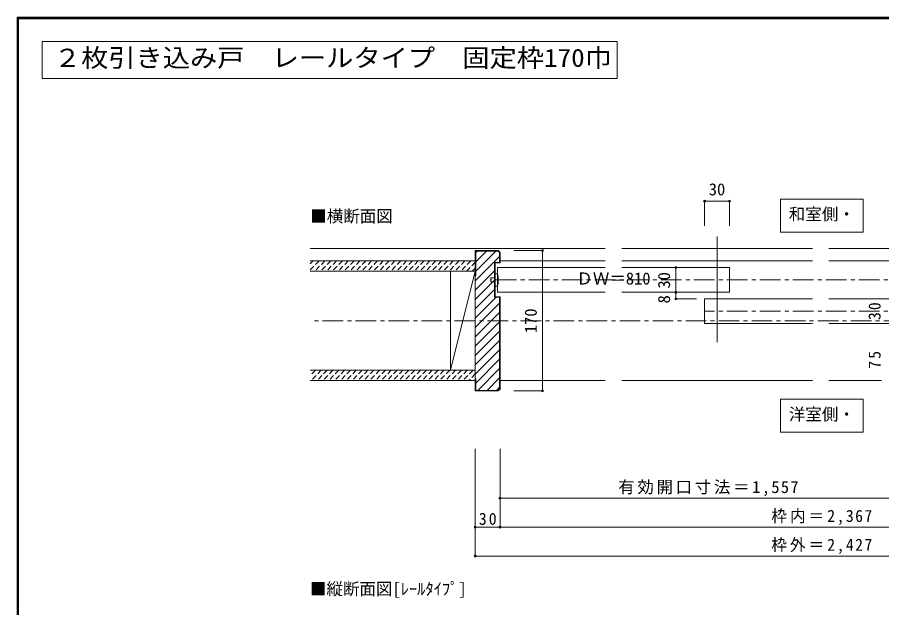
# Model space of a CAD drawing. Units: millimetres at full size, sheet at 1:5. Extents: x -973 to 977, y -701 to 696.
# Drawn here: x -973 to 74, y -19 to 696 of the extents above; entities that cross this region are included whole.
import ezdxf
from ezdxf.enums import TextEntityAlignment as Align

# ---------------------------------------------------------------- set-up
doc = ezdxf.new("R2010")
doc.units = ezdxf.units.MM
doc.header["$LTSCALE"] = 5
doc.header["$PDMODE"] = 32
doc.header["$PDSIZE"] = 2.5
doc.linetypes.add('CHAIN1', pattern=[8, 5, -1, 1, -1])
doc.linetypes.add('DASHED1', pattern=[1.8, 1.2, -0.6])
for name, color, linetype, lineweight in [('0-1_通り芯', 4, 'CHAIN1', 9), ('0-2_柱', 3, 'Continuous', 9), ('0-3_仕上げ', 2, 'Continuous', 9), ('0-4_枠', 3, 'Continuous', 9), ('0-6_扉', 6, 'Continuous', 9), ('0-7_金物', 7, 'Continuous', 9), ('0-A_文字', 7, 'Continuous', 9), ('0-B_寸法', 7, 'Continuous', 9), ('0-C_ハッチ', 4, 'DASHED1', 9), ('F-1_枠', 6, 'Continuous', 9)]:
    doc.layers.add(name, color=color, linetype=linetype, lineweight=lineweight)
doc.styles.add('ＭＳ ゴシック', font='')
doc.styles.get('ＭＳ ゴシック').set_extended_font_data('MS Gothic')

msp = doc.modelspace()

# ---------------------------------------------------------------- linework, layer by layer
at = {"layer": '0-1_通り芯'}
for p, q in [((391.653, 377.703), (-399.347, 377.703)), ((391.653, 339.703), (-140.347, 339.703)), ((621.653, 328.203), (-618.347, 328.203))]:
    msp.add_line(p, q, dxfattribs=at)
at = {"layer": '0-2_柱'}
msp.add_line((-448.226, 268.203), (-448.226, 388.203), dxfattribs=at)
at = {"layer": '0-2_柱', "color": 7}
msp.add_line((-448.226, 268.203), (-418.347, 388.203), dxfattribs=at)
at = {"layer": '0-3_仕上げ'}
for p, q in [((-260.847, 415.703), (-618.347, 415.703)), ((-9.847, 415.703), (-240.847, 415.703)), ((241.153, 415.703), (10.153, 415.703)), ((-618.347, 400.703), (-418.347, 400.703)), ((-618.347, 388.203), (-418.347, 388.203)), ((-618.347, 268.203), (-418.347, 268.203)), ((-618.347, 255.703), (-418.347, 255.703))]:
    msp.add_line(p, q, dxfattribs=at)
at = {"layer": '0-4_枠'}
for p, q in [((-418.347, 243.203), (-418.347, 413.203)), ((-390.468, 413.203), (-418.347, 413.203)), ((-417.847, 383.203), (-417.847, 412.703)), ((-390.675, 412.703), (-417.847, 412.703)), ((-390.675, 412.703), (-388.847, 410.875)), ((-390.468, 413.203), (-388.347, 411.082)), ((-388.847, 410.875), (-388.847, 398.703)), ((-388.347, 411.082), (-388.347, 398.203)), ((-394.847, 398.703), (-394.847, 356.703)), ((-394.847, 398.703), (-388.847, 398.703)), ((-394.347, 398.203), (-388.347, 398.203)), ((-394.347, 398.203), (-394.347, 357.203)), ((-417.847, 383.203), (-418.347, 383.203)), ((-394.847, 356.703), (-388.847, 356.703)), ((-394.347, 357.203), (-388.347, 357.203)), ((-388.847, 245.532), (-388.847, 356.703)), ((-388.347, 245.324), (-388.347, 357.203)), ((-390.468, 243.203), (-418.347, 243.203)), ((-390.675, 243.703), (-417.847, 243.703)), ((-390.675, 243.703), (-388.847, 245.532)), ((-390.468, 243.203), (-388.347, 245.324))]:
    msp.add_line(p, q, dxfattribs=at)
at = {"layer": '0-4_枠', "color": 4}
for p, q in [((-260.847, 400.703), (-388.347, 400.703)), ((-240.847, 400.703), (-9.847, 400.703)), ((10.153, 400.703), (241.153, 400.703)), ((-388.347, 255.703), (-260.847, 255.703)), ((-240.847, 255.703), (-9.847, 255.703)), ((10.153, 255.703), (74.063, 255.703))]:
    msp.add_line(p, q, dxfattribs=at)
at = {"layer": '0-4_枠'}
msp.add_lwpolyline([(-417.847, 243.703), (-417.847, 258.203), (-418.347, 258.203)], dxfattribs=at)
at = {"layer": '0-6_扉', "color": 3}
msp.add_line((-125.347, 430.203), (-125.347, 302.203), dxfattribs=at)
at = {"layer": '0-6_扉'}
for p, q in [((-391.347, 392.703), (-391.347, 362.703)), ((-391.347, 392.703), (-260.847, 392.703)), ((-240.847, 392.703), (-110.347, 392.703)), ((-110.347, 392.703), (-110.347, 362.703)), ((-391.347, 362.703), (-260.847, 362.703)), ((-240.847, 362.703), (-110.347, 362.703)), ((-140.347, 354.703), (-140.347, 324.703)), ((-140.347, 354.703), (-9.847, 354.703)), ((10.153, 354.703), (140.653, 354.703)), ((-140.347, 324.703), (-9.847, 324.703)), ((10.153, 324.703), (140.653, 324.703))]:
    msp.add_line(p, q, dxfattribs=at)
at = {"layer": '0-7_金物'}
for p, q in [((-394.347, 380.203), (-399.347, 380.203)), ((-391.347, 385.203), (-394.347, 385.203))]:
    msp.add_line(p, q, dxfattribs=at)
for points in [[(-394.347, 375.203), (-399.347, 375.203), (-399.347, 380.203)], [(-391.347, 370.203), (-394.347, 370.203), (-394.347, 385.203)]]:
    msp.add_lwpolyline(points, dxfattribs=at)
msp.add_arc((-421.798, 377.703), 31.361, 346.16371, 13.83632, dxfattribs=at)
at = {"layer": '0-A_文字', "color": 3}
for p, q in [((-943.333, 666.667), (-943.333, 621.667)), ((-943.333, 666.667), (-246.429, 666.667)), ((-246.429, 666.667), (-246.429, 621.667)), ((-943.333, 621.667), (-246.429, 621.667))]:
    msp.add_line(p, q, dxfattribs=at)
at = {"layer": '0-A_文字'}
for p, q in [((-48.347, 475.703), (-48.347, 435.703)), ((51.653, 475.703), (-48.347, 475.703)), ((51.653, 233.203), (-48.347, 233.203)), ((-48.347, 233.203), (-48.347, 193.203))]:
    msp.add_line(p, q, dxfattribs=at)
for points in [[(-48.347, 435.703), (51.653, 435.703), (51.653, 475.703)], [(-48.347, 193.203), (51.653, 193.203), (51.653, 233.203)]]:
    msp.add_lwpolyline(points, dxfattribs=at)
at = {"layer": '0-B_寸法', "color": 4}
for p, q in [((-140.347, 473.203), (-110.347, 473.203)), ((-140.347, 443.203), (-140.347, 473.203)), ((-110.347, 443.203), (-110.347, 473.203)), ((-336.925, 413.203), (-371.447, 413.203)), ((-336.925, 243.203), (-336.925, 413.203)), ((-175.393, 392.703), (-175.393, 354.703)), ((-150.347, 392.703), (-175.393, 392.703)), ((-150.347, 362.703), (-175.393, 362.703)), ((-175.393, 354.703), (-150.347, 354.703)), ((-336.925, 243.203), (-371.447, 243.203)), ((-418.347, 43.203), (-418.347, 173.203)), ((-388.347, 78.203), (-388.347, 173.203)), ((-388.347, 113.203), (110.653, 113.203)), ((-388.347, 78.203), (-418.347, 78.203)), ((391.653, 78.203), (-388.347, 78.203)), ((-418.347, 43.203), (421.653, 43.203))]:
    msp.add_line(p, q, dxfattribs=at)
at = {"layer": '0-B_寸法'}
for p in [(-140.347, 473.203), (-110.347, 473.203), (-336.925, 413.203), (-175.393, 392.703), (-175.393, 362.703), (-175.393, 354.703), (-336.925, 243.203), (-388.347, 113.203), (-418.347, 78.203), (-388.347, 78.203), (-418.347, 43.203)]:
    msp.add_point(p, dxfattribs=at)
at = {"layer": '0-C_ハッチ', "linetype": 'Continuous'}
for p, q in [((-417.847, 410.899), (-416.043, 412.703)), ((-417.847, 388.271), (-393.415, 412.703)), ((-417.847, 399.585), (-404.729, 412.703)), ((-418.347, 376.458), (-388.847, 405.958)), ((-418.347, 365.144), (-394.847, 388.644)), ((-418.347, 353.83), (-394.847, 377.33)), ((-418.347, 342.517), (-394.847, 366.017)), ((-418.347, 331.204), (-392.847, 356.703)), ((-418.347, 319.889), (-388.847, 349.389)), ((-418.347, 308.576), (-388.847, 338.076)), ((-418.347, 297.262), (-388.847, 326.762)), ((-418.347, 285.948), (-388.847, 315.448)), ((-418.347, 274.634), (-388.847, 304.134)), ((-418.347, 263.32), (-388.847, 292.821)), ((-417.847, 252.507), (-388.847, 281.507)), ((-415.337, 243.703), (-388.847, 270.193)), ((-404.023, 243.703), (-388.847, 258.88)), ((-392.71, 243.703), (-388.847, 247.566))]:
    msp.add_line(p, q, dxfattribs=at)
at = {"layer": '0-C_ハッチ'}
for p, q in [((-614.698, 400.703), (-618.347, 397.054)), ((-607.626, 400.703), (-618.347, 389.983)), ((-600.555, 400.703), (-613.055, 388.203)), ((-593.484, 400.703), (-605.984, 388.203)), ((-586.413, 400.703), (-598.913, 388.203)), ((-579.342, 400.703), (-591.842, 388.203)), ((-572.271, 400.703), (-584.771, 388.203)), ((-565.2, 400.703), (-577.7, 388.203)), ((-558.129, 400.703), (-570.629, 388.203)), ((-551.058, 400.703), (-563.558, 388.203)), ((-543.987, 400.703), (-556.487, 388.203)), ((-536.916, 400.703), (-549.416, 388.203)), ((-529.845, 400.703), (-542.345, 388.203)), ((-522.774, 400.703), (-535.274, 388.203)), ((-515.703, 400.703), (-528.203, 388.203)), ((-508.631, 400.703), (-521.131, 388.203)), ((-501.56, 400.703), (-514.06, 388.203)), ((-494.489, 400.703), (-506.989, 388.203)), ((-487.418, 400.703), (-499.918, 388.203)), ((-480.347, 400.703), (-492.847, 388.203)), ((-473.276, 400.703), (-485.776, 388.203)), ((-466.205, 400.703), (-478.705, 388.203)), ((-459.134, 400.703), (-471.634, 388.203)), ((-452.063, 400.703), (-464.563, 388.203)), ((-444.992, 400.703), (-457.492, 388.203)), ((-437.921, 400.703), (-450.421, 388.203)), ((-430.85, 400.703), (-443.35, 388.203)), ((-423.779, 400.703), (-436.279, 388.203)), ((-418.347, 399.064), (-429.208, 388.203)), ((-418.347, 391.993), (-422.137, 388.203)), ((-611.989, 268.203), (-618.347, 261.846)), ((-604.918, 268.203), (-617.418, 255.703)), ((-597.847, 268.203), (-610.347, 255.703)), ((-590.776, 268.203), (-603.276, 255.703)), ((-583.705, 268.203), (-596.205, 255.703)), ((-576.634, 268.203), (-589.134, 255.703)), ((-569.563, 268.203), (-582.063, 255.703)), ((-562.492, 268.203), (-574.992, 255.703)), ((-555.421, 268.203), (-567.921, 255.703)), ((-548.35, 268.203), (-560.85, 255.703)), ((-541.279, 268.203), (-553.779, 255.703)), ((-534.208, 268.203), (-546.708, 255.703)), ((-527.137, 268.203), (-539.637, 255.703)), ((-520.065, 268.203), (-532.565, 255.703)), ((-512.994, 268.203), (-525.494, 255.703)), ((-505.923, 268.203), (-518.423, 255.703)), ((-498.852, 268.203), (-511.352, 255.703)), ((-491.781, 268.203), (-504.281, 255.703)), ((-484.71, 268.203), (-497.21, 255.703)), ((-477.639, 268.203), (-490.139, 255.703)), ((-470.568, 268.203), (-483.068, 255.703)), ((-463.497, 268.203), (-475.997, 255.703)), ((-456.426, 268.203), (-468.926, 255.703)), ((-449.355, 268.203), (-461.855, 255.703)), ((-442.284, 268.203), (-454.784, 255.703)), ((-435.213, 268.203), (-447.713, 255.703)), ((-428.142, 268.203), (-440.642, 255.703)), ((-421.071, 268.203), (-433.571, 255.703)), ((-418.347, 263.856), (-426.499, 255.703)), ((-418.347, 256.785), (-419.428, 255.703))]:
    msp.add_line(p, q, dxfattribs=at)
at = {"layer": 'F-1_枠'}
for p, q in [((-973.347, 695.833), (-973.347, -700.833)), ((-973.347, 695.833), (976.653, 695.833)), ((-973.347, 695), (976.653, 695)), ((-973.347, 694.167), (976.653, 694.167)), ((-972.514, 695.833), (-972.514, -700.833)), ((-971.68, 695.833), (-971.68, -700.833))]:
    msp.add_line(p, q, dxfattribs=at)

# ---------------------------------------------------------------- texts
at = {"layer": '0-A_文字', "color": 3, "style": 'ＭＳ ゴシック', "width": 1.1}
msp.add_text('２枚引き込み戸\u3000レールタイプ\u3000固定枠170巾', height=21.99, dxfattribs=at).set_placement((-928.958, 629.167), align=Align.BOTTOM_LEFT)
at = {"layer": '0-A_文字', "style": 'ＭＳ ゴシック'}
for s, p in [('■横断面図', (-618.347, 443.203)), ('和室側・', (-38.347, 445.703)), ('ＤＷ＝810', (-295.847, 367.703)), ('洋室側・', (-38.347, 203.203)), ('■縦断面図[ﾚｰﾙﾀｲﾌﾟ]', (-618.709, -8.322))]:
    msp.add_text(s, height=14.66, dxfattribs=at).set_placement(p, align=Align.BOTTOM_LEFT)
at = {"layer": '0-B_寸法', "style": 'ＭＳ ゴシック'}
msp.add_text('30', height=14.66, dxfattribs=at).set_placement((-135.347, 475.703), align=Align.BOTTOM_LEFT)
for s, p in [('30', (-177.893, 367.204)), ('8', (-177.893, 349.203)), ('170', (-339.425, 313.203))]:
    msp.add_text(s, height=14.66, rotation=90, dxfattribs=at).set_placement(p, align=Align.BOTTOM_LEFT)
at = {"layer": '0-B_寸法', "char_height": 14.66, "attachment_point": 7, "rotation": 90, "style": 'ＭＳ ゴシック'}
for s, insert in [('\\T1.27;\\W0.95;30', (73.107, 329.078)), ('\\T1.27;\\W0.95;75', (73.107, 270.078))]:
    msp.add_mtext(s, dxfattribs=dict(at, insert=insert))
at = {"layer": '0-B_寸法', "char_height": 14.66, "attachment_point": 7, "style": 'ＭＳ ゴシック'}
for s, insert in [('\\T1.16;有効開口寸法＝1,557', (-245.097, 115.703)), ('\\T1.27;\\W0.95;30', (-413.972, 80.703)), ('\\T1.19;\\W0.95;枠内＝2,367', (-59.597, 80.703)), ('\\T1.19;\\W0.95;枠外＝2,427', (-59.597, 45.703))]:
    msp.add_mtext(s, dxfattribs=dict(at, insert=insert))

doc.saveas('drawing.dxf')
